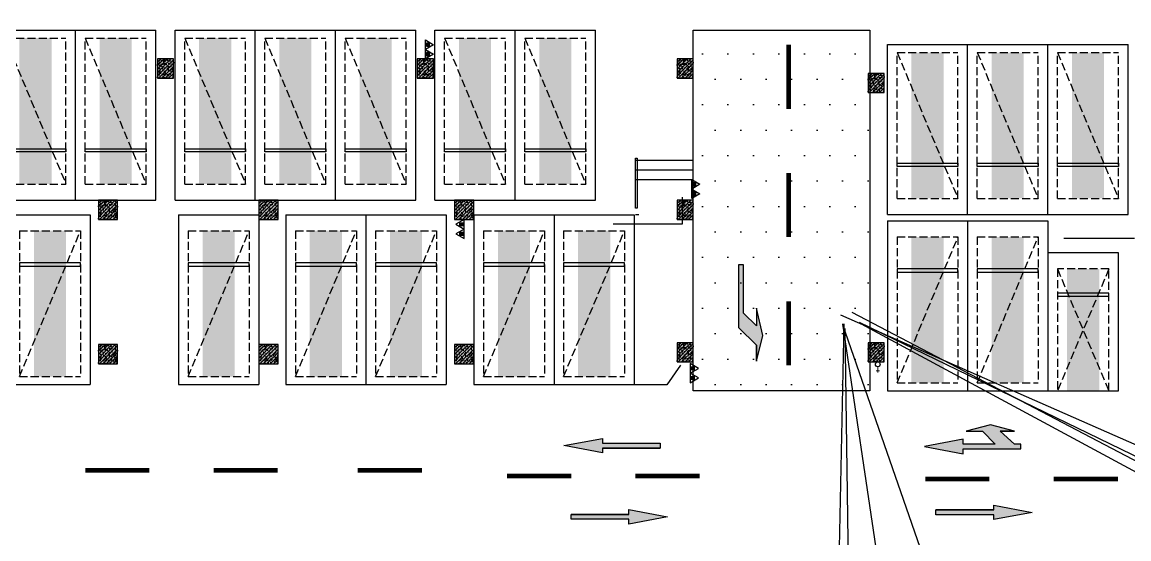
# Model space of a CAD drawing. Extents: x -1338203 to 1886333, y -783476 to 1038610.
# Drawn here: x 633641 to 668132, y 102635 to 118753 of the extents above; entities that cross this region are included whole.
import ezdxf

# ---------------------------------------------------------------- set-up
doc = ezdxf.new("R2010")
doc.units = 0
doc.header["$LTSCALE"] = 1000
doc.header["$MEASUREMENT"] = 0
for name, pattern in [('A-001-平面B2$0$__DASH', [0.35, 0.25, -0.1]), ('A-001-平面参照B1$0$DASH', [0.35, 0.25, -0.1]), ('DASH', [0.35, 0.25, -0.1])]:
    doc.linetypes.add(name, pattern=pattern)
for name, color, linetype in [('0P-EQUIP-CW', 7, 'Continuous'), ('0P-PIPE-RW', 122, 'Continuous'), ('A-001-平面参照B1$0$$AUDIT-BAD-LAYER', 7, 'Continuous'), ('A-001-平面参照B1$0$0A-ELEV-PATT', 8, 'Continuous'), ('A-001-平面参照B1$0$A-001-平面参照B1$0$0A-E-STRS-RAIL', 163, 'Continuous'), ('A-001-平面参照B1$0$AUDIT_D_220531184525-2', 40, 'Continuous'), ('A-001-车位参照B1$0$A-001-车位参照B1$0$0A-P-PKNG-CAR(A)', 43, 'Continuous'), ('A-001-车位参照B1$0$A-001-车位参照B1$0$0A-P-PKNG-CAR(B)', 21, 'Continuous'), ('p-a-mini', 150, 'Continuous'), ('p-a-regular', 5, 'Continuous'), ('S001地下一墙柱$0$S001地下一墙柱$0$0S-CC-LINE', 52, 'Continuous'), ('S001地下一墙柱$0$S001地下一墙柱$0$0S-CW-HATCH', 251, 'Continuous'), ('S001地下一墙柱$0$S001地下一墙柱$0$0S-CW-HATCH-UP', 251, 'Continuous'), ('中心线', 42, 'Continuous'), ('地面指向箭头', 7, 'Continuous'), ('负一层消火栓$0$0P-DIM-FH', 3, 'Continuous'), ('负一层消火栓$0$0P-EQUIP-FH', 7, 'Continuous')]:
    doc.layers.add(name, color=color, linetype=linetype)
doc.layers.add('A-14-平面B1$0$AAD-A-MODIFY_20230109', color=201, linetype='Continuous', plot=False)

# ---------------------------------------------------------------- blocks, each defined once
blk = doc.blocks.new('A-001-平面参照B1')
at = {"layer": 'A-001-平面参照B1$0$0A-ELEV-PATT'}
h = blk.add_hatch(dxfattribs=at)
h.set_pattern_fill('DOTS', color=256, scale=500)
h.set_pattern_definition([(0, (-766365.4, -306889.1), (396.875, 793.75), [0, -793.75])])
h.paths.add_polyline_path([(-106309, -199636), (-111809, -199636), (-111809, -188386), (-106309, -188386)])
at = {"linetype": 'A-001-平面参照B1$0$DASH'}
blk.add_line((-111809, -188386), (-106309, -188386), dxfattribs=at)
at = {"layer": 'A-001-平面参照B1$0$$AUDIT-BAD-LAYER', "ltscale": 0.002}
blk.add_line((-113510, -194143), (-113610, -194143), dxfattribs=at)
at = {"layer": 'A-001-平面参照B1$0$A-001-平面参照B1$0$0A-E-STRS-RAIL'}
blk.add_lwpolyline([(-113560, -192383), (-113560, -193943), (-113610, -193943), (-113610, -192383)], close=True, dxfattribs=at)
at = {"layer": 'A-001-平面参照B1$0$AUDIT_D_220531184525-2'}
for points in [[(-106309, -199636), (-111809, -199636), (-111809, -188386), (-106309, -188386), (-106309, -199636)], [(-113610, -192443), (-111809, -192443)], [(-113610, -192743), (-111809, -192743)], [(-113610, -193043), (-111809, -193043)]]:
    blk.add_lwpolyline(points, dxfattribs=at)
blk = doc.blocks.new('S001地下一墙柱')
at = {"layer": 'S001地下一墙柱$0$S001地下一墙柱$0$0S-CW-HATCH'}
h = blk.add_hatch(color=256, dxfattribs=at)
h.dxf.hatch_style = 1
h.paths.add_polyline_path([(-128009, -189286), (-128509, -189286), (-128509, -189886), (-128009, -189886)])
h = blk.add_hatch(color=256, dxfattribs=at)
h.dxf.hatch_style = 1
h.paths.add_polyline_path([(-119909, -189286), (-120409, -189286), (-120409, -189886), (-119909, -189886)])
h = blk.add_hatch(color=256, dxfattribs=at)
h.dxf.hatch_style = 1
h.paths.add_polyline_path([(-111809, -189286), (-112309, -189286), (-112309, -189886), (-111809, -189886)])
h = blk.add_hatch(color=256, dxfattribs=at)
h.dxf.hatch_style = 1
h.paths.add_polyline_path([(-105859, -189736), (-106359, -189736), (-106359, -190336), (-105859, -190336)])
h = blk.add_hatch(color=256, dxfattribs=at)
h.dxf.hatch_style = 1
h.paths.add_polyline_path([(-129749, -193693), (-130349, -193693), (-130349, -194293), (-129749, -194293)])
h = blk.add_hatch(color=256, dxfattribs=at)
h.dxf.hatch_style = 1
h.paths.add_polyline_path([(-124749, -193693), (-125349, -193693), (-125349, -194293), (-124749, -194293)])
h = blk.add_hatch(color=256, dxfattribs=at)
h.dxf.hatch_style = 1
h.paths.add_polyline_path([(-118649, -193693), (-119249, -193693), (-119249, -194293), (-118649, -194293)])
h = blk.add_hatch(color=256, dxfattribs=at)
h.dxf.hatch_style = 1
h.paths.add_polyline_path([(-111809, -193693), (-112309, -193693), (-112309, -194293), (-111809, -194293)])
h = blk.add_hatch(color=256, dxfattribs=at)
h.dxf.hatch_style = 1
h.paths.add_polyline_path([(-129749, -198193), (-130349, -198193), (-130349, -198793), (-129749, -198793)])
h = blk.add_hatch(color=256, dxfattribs=at)
h.dxf.hatch_style = 1
h.paths.add_polyline_path([(-124749, -198193), (-125349, -198193), (-125349, -198793), (-124749, -198793)])
h = blk.add_hatch(color=256, dxfattribs=at)
h.dxf.hatch_style = 1
h.paths.add_polyline_path([(-118649, -198193), (-119249, -198193), (-119249, -198793), (-118649, -198793)])
h = blk.add_hatch(color=256, dxfattribs=at)
h.dxf.hatch_style = 1
h.paths.add_polyline_path([(-111809, -198136), (-112309, -198136), (-112309, -198736), (-111809, -198736)])
h = blk.add_hatch(color=256, dxfattribs=at)
h.dxf.hatch_style = 1
h.paths.add_polyline_path([(-105859, -198136), (-106359, -198136), (-106359, -198736), (-105859, -198736)])
at = {"layer": 'S001地下一墙柱$0$S001地下一墙柱$0$0S-CW-HATCH-UP'}
h = blk.add_hatch(dxfattribs=at)
h.set_pattern_fill('钢筋混凝土', color=256, scale=30)
h.set_pattern_definition([(45, (-95698.035, -180334.16), (-53.03301, 53.03301), []), (50, (-95698.03, -180334.16), (215.1781, -18.8256), [22.5, -247.5]), (355, (-95698.03, -180334.16), (-41.6254, 225.6576), [18, -198]), (100.4514, (-95680.1, -180335.73), (173.5528, 206.8319), [19.122, -210.3426]), (46.1842, (-95698.03, -180274.16), (320.1723, -49.6557), [33.75, -371.25]), (96.6356, (-95671.35, -180278.3), (280.3988, 292.2354), [28.683, -315.514]), (351.1842, (-95698.03, -180274.16), (280.3986, 292.2356), [27, -297]), (21, (-95668.03, -180289.16), (179.0721, -120.7857), [22.5, -247.5]), (326, (-95668.03, -180289.16), (72.9946, 217.545), [18, -198]), (71.4514, (-95653.11, -180299.22), (252.0668, 96.7591), [19.122, -210.3426]), (37.5, (-95698.035, -180334.16), (3.64796, 99.86816), [0, -195.6, 0, -201, 0, -198.75]), (7.5, (-95698.03, -180334.16), (78.92086, 118.3235), [0, -114.6, 0, -191.1, 0, -75.75]), (327.5, (-95764.935, -180334.16), (160.14673, -6.76646), [0, -75, 0, -234, 0, -310.5]), (317.5, (-95794.93, -180334.16), (174.95585, 30.0315), [0, -97.5, 0, -155.4, 0, -220.5])])
h.paths.add_polyline_path([(-128009, -189286), (-128509, -189286), (-128509, -189886), (-128009, -189886)])
h = blk.add_hatch(dxfattribs=at)
h.set_pattern_fill('钢筋混凝土', color=256, scale=30)
h.set_pattern_definition([(45, (-87598.035, -180334.16), (-53.03301, 53.03301), []), (50, (-87598.03, -180334.16), (215.1781, -18.8256), [22.5, -247.5]), (355, (-87598.03, -180334.16), (-41.6254, 225.6576), [18, -198]), (100.4514, (-87580.1, -180335.73), (173.5528, 206.8319), [19.122, -210.3426]), (46.1842, (-87598.03, -180274.16), (320.1723, -49.6557), [33.75, -371.25]), (96.6356, (-87571.35, -180278.3), (280.3988, 292.2354), [28.683, -315.514]), (351.1842, (-87598.03, -180274.16), (280.3986, 292.2356), [27, -297]), (21, (-87568.03, -180289.16), (179.0721, -120.7857), [22.5, -247.5]), (326, (-87568.03, -180289.16), (72.9946, 217.545), [18, -198]), (71.4514, (-87553.11, -180299.22), (252.0668, 96.7591), [19.122, -210.3426]), (37.5, (-87598.035, -180334.16), (3.64796, 99.86816), [0, -195.6, 0, -201, 0, -198.75]), (7.5, (-87598.03, -180334.16), (78.92086, 118.3235), [0, -114.6, 0, -191.1, 0, -75.75]), (327.5, (-87664.935, -180334.16), (160.14673, -6.76646), [0, -75, 0, -234, 0, -310.5]), (317.5, (-87694.93, -180334.16), (174.95585, 30.0315), [0, -97.5, 0, -155.4, 0, -220.5])])
h.paths.add_polyline_path([(-119909, -189286), (-120409, -189286), (-120409, -189886), (-119909, -189886)])
h = blk.add_hatch(dxfattribs=at)
h.set_pattern_fill('钢筋混凝土', color=256, scale=30)
h.set_pattern_definition([(45, (-79498.035, -180334.16), (-53.03301, 53.03301), []), (50, (-79498.03, -180334.16), (215.1781, -18.8256), [22.5, -247.5]), (355, (-79498.03, -180334.16), (-41.6254, 225.6576), [18, -198]), (100.4514, (-79480.1, -180335.73), (173.5528, 206.8319), [19.122, -210.3426]), (46.1842, (-79498.03, -180274.16), (320.1723, -49.6557), [33.75, -371.25]), (96.6356, (-79471.35, -180278.3), (280.3988, 292.2354), [28.683, -315.514]), (351.1842, (-79498.03, -180274.16), (280.3986, 292.2356), [27, -297]), (21, (-79468.03, -180289.16), (179.0721, -120.7857), [22.5, -247.5]), (326, (-79468.03, -180289.16), (72.9946, 217.545), [18, -198]), (71.4514, (-79453.11, -180299.22), (252.0668, 96.7591), [19.122, -210.3426]), (37.5, (-79498.035, -180334.16), (3.64796, 99.86816), [0, -195.6, 0, -201, 0, -198.75]), (7.5, (-79498.03, -180334.16), (78.92086, 118.3235), [0, -114.6, 0, -191.1, 0, -75.75]), (327.5, (-79564.935, -180334.16), (160.14673, -6.76646), [0, -75, 0, -234, 0, -310.5]), (317.5, (-79594.93, -180334.16), (174.95585, 30.0315), [0, -97.5, 0, -155.4, 0, -220.5])])
h.paths.add_polyline_path([(-111809, -189286), (-112309, -189286), (-112309, -189886), (-111809, -189886)])
h = blk.add_hatch(dxfattribs=at)
h.set_pattern_fill('钢筋混凝土', color=256, scale=30)
h.set_pattern_definition([(45, (-73548.03, -180784.16), (-53.03301, 53.03301), []), (50, (-73548.03, -180784.16), (215.1781, -18.8256), [22.5, -247.5]), (355, (-73548.03, -180784.16), (-41.6254, 225.6576), [18, -198]), (100.4514, (-73530.1, -180785.73), (173.5528, 206.8319), [19.122, -210.3426]), (46.1842, (-73548.03, -180724.16), (320.1723, -49.6557), [33.75, -371.25]), (96.6356, (-73521.35, -180728.3), (280.3988, 292.2354), [28.683, -315.514]), (351.1842, (-73548.03, -180724.16), (280.3986, 292.2356), [27, -297]), (21, (-73518.03, -180739.16), (179.0721, -120.7857), [22.5, -247.5]), (326, (-73518.03, -180739.16), (72.9946, 217.545), [18, -198]), (71.4514, (-73503.1, -180749.23), (252.0668, 96.7591), [19.122, -210.3426]), (37.5, (-73548.03, -180784.16), (3.64796, 99.86816), [0, -195.6, 0, -201, 0, -198.75]), (7.5, (-73548.03, -180784.16), (78.92086, 118.3235), [0, -114.6, 0, -191.1, 0, -75.75]), (327.5, (-73614.93, -180784.16), (160.14673, -6.76646), [0, -75, 0, -234, 0, -310.5]), (317.5, (-73644.93, -180784.16), (174.95585, 30.0315), [0, -97.5, 0, -155.4, 0, -220.5])])
h.paths.add_polyline_path([(-105859, -189736), (-106359, -189736), (-106359, -190336), (-105859, -190336)])
h = blk.add_hatch(dxfattribs=at)
h.set_pattern_fill('钢筋混凝土', color=256, scale=30)
h.set_pattern_definition([(45, (-97538.034, -184741.76), (-53.03301, 53.03301), []), (50, (-97538.03, -184741.76), (215.1781, -18.8256), [22.5, -247.5]), (355, (-97538.03, -184741.76), (-41.6254, 225.6576), [18, -198]), (100.4514, (-97520.1, -184743.33), (173.5528, 206.8319), [19.122, -210.3426]), (46.1842, (-97538.03, -184681.76), (320.1723, -49.6557), [33.75, -371.25]), (96.6356, (-97511.35, -184685.9), (280.3988, 292.2354), [28.683, -315.514]), (351.1842, (-97538.03, -184681.76), (280.3986, 292.2356), [27, -297]), (21, (-97508.03, -184696.76), (179.0721, -120.7857), [22.5, -247.5]), (326, (-97508.03, -184696.76), (72.9946, 217.545), [18, -198]), (71.4514, (-97493.11, -184706.83), (252.0668, 96.7591), [19.122, -210.3426]), (37.5, (-97538.034, -184741.76), (3.64796, 99.86816), [0, -195.6, 0, -201, 0, -198.75]), (7.5, (-97538.03, -184741.76), (78.92086, 118.3235), [0, -114.6, 0, -191.1, 0, -75.75]), (327.5, (-97604.93, -184741.76), (160.14673, -6.76646), [0, -75, 0, -234, 0, -310.5]), (317.5, (-97634.93, -184741.76), (174.95585, 30.0315), [0, -97.5, 0, -155.4, 0, -220.5])])
h.paths.add_polyline_path([(-129749, -193693), (-130349, -193693), (-130349, -194293), (-129749, -194293)])
h = blk.add_hatch(dxfattribs=at)
h.set_pattern_fill('钢筋混凝土', color=256, scale=30)
h.set_pattern_definition([(45, (-92538.034, -184741.76), (-53.03301, 53.03301), []), (50, (-92538.03, -184741.76), (215.1781, -18.8256), [22.5, -247.5]), (355, (-92538.03, -184741.76), (-41.6254, 225.6576), [18, -198]), (100.4514, (-92520.1, -184743.33), (173.5528, 206.8319), [19.122, -210.3426]), (46.1842, (-92538.03, -184681.76), (320.1723, -49.6557), [33.75, -371.25]), (96.6356, (-92511.35, -184685.9), (280.3988, 292.2354), [28.683, -315.514]), (351.1842, (-92538.03, -184681.76), (280.3986, 292.2356), [27, -297]), (21, (-92508.03, -184696.76), (179.0721, -120.7857), [22.5, -247.5]), (326, (-92508.03, -184696.76), (72.9946, 217.545), [18, -198]), (71.4514, (-92493.11, -184706.83), (252.0668, 96.7591), [19.122, -210.3426]), (37.5, (-92538.034, -184741.76), (3.64796, 99.86816), [0, -195.6, 0, -201, 0, -198.75]), (7.5, (-92538.03, -184741.76), (78.92086, 118.3235), [0, -114.6, 0, -191.1, 0, -75.75]), (327.5, (-92604.93, -184741.76), (160.14673, -6.76646), [0, -75, 0, -234, 0, -310.5]), (317.5, (-92634.93, -184741.76), (174.95585, 30.0315), [0, -97.5, 0, -155.4, 0, -220.5])])
h.paths.add_polyline_path([(-124749, -193693), (-125349, -193693), (-125349, -194293), (-124749, -194293)])
h = blk.add_hatch(dxfattribs=at)
h.set_pattern_fill('钢筋混凝土', color=256, scale=30)
h.set_pattern_definition([(45, (-86438.034, -184741.76), (-53.03301, 53.03301), []), (50, (-86438.03, -184741.76), (215.1781, -18.8256), [22.5, -247.5]), (355, (-86438.03, -184741.76), (-41.6254, 225.6576), [18, -198]), (100.4514, (-86420.1, -184743.33), (173.5528, 206.8319), [19.122, -210.3426]), (46.1842, (-86438.03, -184681.76), (320.1723, -49.6557), [33.75, -371.25]), (96.6356, (-86411.35, -184685.9), (280.3988, 292.2354), [28.683, -315.514]), (351.1842, (-86438.03, -184681.76), (280.3986, 292.2356), [27, -297]), (21, (-86408.03, -184696.76), (179.0721, -120.7857), [22.5, -247.5]), (326, (-86408.03, -184696.76), (72.9946, 217.545), [18, -198]), (71.4514, (-86393.11, -184706.83), (252.0668, 96.7591), [19.122, -210.3426]), (37.5, (-86438.034, -184741.76), (3.64796, 99.86816), [0, -195.6, 0, -201, 0, -198.75]), (7.5, (-86438.03, -184741.76), (78.92086, 118.3235), [0, -114.6, 0, -191.1, 0, -75.75]), (327.5, (-86504.93, -184741.76), (160.14673, -6.76646), [0, -75, 0, -234, 0, -310.5]), (317.5, (-86534.93, -184741.76), (174.95585, 30.0315), [0, -97.5, 0, -155.4, 0, -220.5])])
h.paths.add_polyline_path([(-118649, -193693), (-119249, -193693), (-119249, -194293), (-118649, -194293)])
h = blk.add_hatch(dxfattribs=at)
h.set_pattern_fill('钢筋混凝土', color=256, scale=30)
h.set_pattern_definition([(45, (-79498.03, -184741.76), (-53.03301, 53.03301), []), (50, (-79498.03, -184741.76), (215.1781, -18.8256), [22.5, -247.5]), (355, (-79498.03, -184741.76), (-41.6254, 225.6576), [18, -198]), (100.4514, (-79480.1, -184743.33), (173.5528, 206.8319), [19.122, -210.3426]), (46.1842, (-79498.03, -184681.76), (320.1723, -49.6557), [33.75, -371.25]), (96.6356, (-79471.35, -184685.9), (280.3988, 292.2354), [28.683, -315.514]), (351.1842, (-79498.03, -184681.76), (280.3986, 292.2356), [27, -297]), (21, (-79468.03, -184696.76), (179.0721, -120.7857), [22.5, -247.5]), (326, (-79468.03, -184696.76), (72.9946, 217.545), [18, -198]), (71.4514, (-79453.1, -184706.83), (252.0668, 96.7591), [19.122, -210.3426]), (37.5, (-79498.03, -184741.76), (3.64796, 99.86816), [0, -195.6, 0, -201, 0, -198.75]), (7.5, (-79498.03, -184741.76), (78.92086, 118.3235), [0, -114.6, 0, -191.1, 0, -75.75]), (327.5, (-79564.93, -184741.76), (160.14673, -6.76646), [0, -75, 0, -234, 0, -310.5]), (317.5, (-79594.93, -184741.76), (174.95585, 30.0315), [0, -97.5, 0, -155.4, 0, -220.5])])
h.paths.add_polyline_path([(-111809, -193693), (-112309, -193693), (-112309, -194293), (-111809, -194293)])
h = blk.add_hatch(dxfattribs=at)
h.set_pattern_fill('钢筋混凝土', color=256, scale=30)
h.set_pattern_definition([(45, (-97538.034, -189241.76), (-53.03301, 53.03301), []), (50, (-97538.03, -189241.76), (215.1781, -18.8256), [22.5, -247.5]), (355, (-97538.03, -189241.76), (-41.6254, 225.6576), [18, -198]), (100.4514, (-97520.1, -189243.33), (173.5528, 206.8319), [19.122, -210.3426]), (46.1842, (-97538.03, -189181.76), (320.1723, -49.6557), [33.75, -371.25]), (96.6356, (-97511.35, -189185.9), (280.3988, 292.2354), [28.683, -315.514]), (351.1842, (-97538.03, -189181.76), (280.3986, 292.2356), [27, -297]), (21, (-97508.03, -189196.76), (179.0721, -120.7857), [22.5, -247.5]), (326, (-97508.03, -189196.76), (72.9946, 217.545), [18, -198]), (71.4514, (-97493.11, -189206.83), (252.0668, 96.7591), [19.122, -210.3426]), (37.5, (-97538.034, -189241.76), (3.64796, 99.86816), [0, -195.6, 0, -201, 0, -198.75]), (7.5, (-97538.03, -189241.76), (78.92086, 118.3235), [0, -114.6, 0, -191.1, 0, -75.75]), (327.5, (-97604.93, -189241.76), (160.14673, -6.76646), [0, -75, 0, -234, 0, -310.5]), (317.5, (-97634.93, -189241.76), (174.95585, 30.0315), [0, -97.5, 0, -155.4, 0, -220.5])])
h.paths.add_polyline_path([(-129749, -198193), (-130349, -198193), (-130349, -198793), (-129749, -198793)])
h = blk.add_hatch(dxfattribs=at)
h.set_pattern_fill('钢筋混凝土', color=256, scale=30)
h.set_pattern_definition([(45, (-92538.034, -189241.76), (-53.03301, 53.03301), []), (50, (-92538.03, -189241.76), (215.1781, -18.8256), [22.5, -247.5]), (355, (-92538.03, -189241.76), (-41.6254, 225.6576), [18, -198]), (100.4514, (-92520.1, -189243.33), (173.5528, 206.8319), [19.122, -210.3426]), (46.1842, (-92538.03, -189181.76), (320.1723, -49.6557), [33.75, -371.25]), (96.6356, (-92511.35, -189185.9), (280.3988, 292.2354), [28.683, -315.514]), (351.1842, (-92538.03, -189181.76), (280.3986, 292.2356), [27, -297]), (21, (-92508.03, -189196.76), (179.0721, -120.7857), [22.5, -247.5]), (326, (-92508.03, -189196.76), (72.9946, 217.545), [18, -198]), (71.4514, (-92493.11, -189206.83), (252.0668, 96.7591), [19.122, -210.3426]), (37.5, (-92538.034, -189241.76), (3.64796, 99.86816), [0, -195.6, 0, -201, 0, -198.75]), (7.5, (-92538.03, -189241.76), (78.92086, 118.3235), [0, -114.6, 0, -191.1, 0, -75.75]), (327.5, (-92604.93, -189241.76), (160.14673, -6.76646), [0, -75, 0, -234, 0, -310.5]), (317.5, (-92634.93, -189241.76), (174.95585, 30.0315), [0, -97.5, 0, -155.4, 0, -220.5])])
h.paths.add_polyline_path([(-124749, -198193), (-125349, -198193), (-125349, -198793), (-124749, -198793)])
h = blk.add_hatch(dxfattribs=at)
h.set_pattern_fill('钢筋混凝土', color=256, scale=30)
h.set_pattern_definition([(45, (-86438.034, -189241.76), (-53.03301, 53.03301), []), (50, (-86438.03, -189241.76), (215.1781, -18.8256), [22.5, -247.5]), (355, (-86438.03, -189241.76), (-41.6254, 225.6576), [18, -198]), (100.4514, (-86420.1, -189243.33), (173.5528, 206.8319), [19.122, -210.3426]), (46.1842, (-86438.03, -189181.76), (320.1723, -49.6557), [33.75, -371.25]), (96.6356, (-86411.35, -189185.9), (280.3988, 292.2354), [28.683, -315.514]), (351.1842, (-86438.03, -189181.76), (280.3986, 292.2356), [27, -297]), (21, (-86408.03, -189196.76), (179.0721, -120.7857), [22.5, -247.5]), (326, (-86408.03, -189196.76), (72.9946, 217.545), [18, -198]), (71.4514, (-86393.11, -189206.83), (252.0668, 96.7591), [19.122, -210.3426]), (37.5, (-86438.034, -189241.76), (3.64796, 99.86816), [0, -195.6, 0, -201, 0, -198.75]), (7.5, (-86438.03, -189241.76), (78.92086, 118.3235), [0, -114.6, 0, -191.1, 0, -75.75]), (327.5, (-86504.93, -189241.76), (160.14673, -6.76646), [0, -75, 0, -234, 0, -310.5]), (317.5, (-86534.93, -189241.76), (174.95585, 30.0315), [0, -97.5, 0, -155.4, 0, -220.5])])
h.paths.add_polyline_path([(-118649, -198193), (-119249, -198193), (-119249, -198793), (-118649, -198793)])
h = blk.add_hatch(dxfattribs=at)
h.set_pattern_fill('钢筋混凝土', color=256, scale=30)
h.set_pattern_definition([(45, (-79498.03, -189184.16), (-53.03301, 53.03301), []), (50, (-79498.03, -189184.16), (215.1781, -18.8256), [22.5, -247.5]), (355, (-79498.03, -189184.16), (-41.6254, 225.6576), [18, -198]), (100.4514, (-79480.1, -189185.73), (173.5528, 206.8319), [19.122, -210.3426]), (46.1842, (-79498.03, -189124.16), (320.1723, -49.6557), [33.75, -371.25]), (96.6356, (-79471.35, -189128.3), (280.3988, 292.2354), [28.683, -315.514]), (351.1842, (-79498.03, -189124.16), (280.3986, 292.2356), [27, -297]), (21, (-79468.03, -189139.16), (179.0721, -120.7857), [22.5, -247.5]), (326, (-79468.03, -189139.16), (72.9946, 217.545), [18, -198]), (71.4514, (-79453.1, -189149.23), (252.0668, 96.7591), [19.122, -210.3426]), (37.5, (-79498.03, -189184.16), (3.64796, 99.86816), [0, -195.6, 0, -201, 0, -198.75]), (7.5, (-79498.03, -189184.16), (78.92086, 118.3235), [0, -114.6, 0, -191.1, 0, -75.75]), (327.5, (-79564.93, -189184.16), (160.14673, -6.76646), [0, -75, 0, -234, 0, -310.5]), (317.5, (-79594.93, -189184.16), (174.95585, 30.0315), [0, -97.5, 0, -155.4, 0, -220.5])])
h.paths.add_polyline_path([(-111809, -198136), (-112309, -198136), (-112309, -198736), (-111809, -198736)])
h = blk.add_hatch(dxfattribs=at)
h.set_pattern_fill('钢筋混凝土', color=256, scale=30)
h.set_pattern_definition([(45, (-73548.03, -189184.16), (-53.03301, 53.03301), []), (50, (-73548.03, -189184.16), (215.1781, -18.8256), [22.5, -247.5]), (355, (-73548.03, -189184.16), (-41.6254, 225.6576), [18, -198]), (100.4514, (-73530.1, -189185.73), (173.5528, 206.8319), [19.122, -210.3426]), (46.1842, (-73548.03, -189124.16), (320.1723, -49.6557), [33.75, -371.25]), (96.6356, (-73521.35, -189128.3), (280.3988, 292.2354), [28.683, -315.514]), (351.1842, (-73548.03, -189124.16), (280.3986, 292.2356), [27, -297]), (21, (-73518.03, -189139.16), (179.0721, -120.7857), [22.5, -247.5]), (326, (-73518.03, -189139.16), (72.9946, 217.545), [18, -198]), (71.4514, (-73503.1, -189149.23), (252.0668, 96.7591), [19.122, -210.3426]), (37.5, (-73548.03, -189184.16), (3.64796, 99.86816), [0, -195.6, 0, -201, 0, -198.75]), (7.5, (-73548.03, -189184.16), (78.92086, 118.3235), [0, -114.6, 0, -191.1, 0, -75.75]), (327.5, (-73614.93, -189184.16), (160.14673, -6.76646), [0, -75, 0, -234, 0, -310.5]), (317.5, (-73644.93, -189184.16), (174.95585, 30.0315), [0, -97.5, 0, -155.4, 0, -220.5])])
h.paths.add_polyline_path([(-105859, -198136), (-106359, -198136), (-106359, -198736), (-105859, -198736)])
at = {"layer": 'S001地下一墙柱$0$S001地下一墙柱$0$0S-CC-LINE'}
for points in [[(-128009, -189286), (-128509, -189286), (-128509, -189886), (-128009, -189886)], [(-119909, -189286), (-120409, -189286), (-120409, -189886), (-119909, -189886)], [(-111809, -189286), (-112309, -189286), (-112309, -189886), (-111809, -189886)], [(-105859, -189736), (-106359, -189736), (-106359, -190336), (-105859, -190336)], [(-129749, -193693), (-130349, -193693), (-130349, -194293), (-129749, -194293)], [(-124749, -193693), (-125349, -193693), (-125349, -194293), (-124749, -194293)], [(-118649, -193693), (-119249, -193693), (-119249, -194293), (-118649, -194293)], [(-111809, -193693), (-112309, -193693), (-112309, -194293), (-111809, -194293)], [(-129749, -198193), (-130349, -198193), (-130349, -198793), (-129749, -198793)], [(-124749, -198193), (-125349, -198193), (-125349, -198793), (-124749, -198793)], [(-118649, -198193), (-119249, -198193), (-119249, -198793), (-118649, -198793)], [(-111809, -198136), (-112309, -198136), (-112309, -198736), (-111809, -198736)], [(-105859, -198136), (-106359, -198136), (-106359, -198736), (-105859, -198736)]]:
    blk.add_lwpolyline(points, close=True, dxfattribs=at)
blk = doc.blocks.new('负一层消火栓$0$$TwtSys$00000546')
h = blk.add_hatch()
h.set_pattern_fill('ANSI31', color=256, scale=200, style=0)
h.set_pattern_definition([(45, (-38543.802, -6670.83), (-17.67767, 17.67767), [])])
h.paths.add_polyline_path([(-65, 174), (65, 174), (65, 44), (-65, 44)])
for points in [[(0, 344), (-198, 0), (198, 0)], [(-65, 174), (65, 174), (65, 44), (-65, 44)]]:
    blk.add_lwpolyline(points, close=True)
blk = doc.blocks.new('负一层消火栓')
at = {"layer": '负一层消火栓$0$0P-DIM-FH'}
for p, q in [((-112158, -193594), (-112158, -194443)), ((-112158, -194443), (-114301, -194443)), ((-98059, -194885), (-100261, -194885)), ((-112209, -198836, 1600), (-112628, -199451, 1600)), ((-112628, -199451, 1600), (-114842, -199451, 1600))]:
    blk.add_line(p, q, dxfattribs=at)
at = {"layer": '负一层消火栓$0$0P-EQUIP-FH'}
for p, xscale, yscale, zscale, rotation in [((-120159, -188840), -0.75, 0.75, 0.75, 270), ((-120159, -189137), -0.75, 0.75, 0.75, 270), ((-111858, -193195, 800), -0.75, 0.75, 0.75, 270), ((-111858, -193493, 800), -0.75, 0.75, 0.75, 270), ((-118949, -194442), 0.7500000000000011, 0.7500000000000011, 0.7500000000000011, 90), ((-118949, -194740), 0.7500000000000011, 0.7500000000000011, 0.7500000000000011, 90), ((-111909, -198937, 800), 0.75, 0.75, 0.75, 270), ((-111909, -199235, 800), 0.75, 0.75, 0.75, 270)]:
    blk.add_blockref('负一层消火栓$0$$TwtSys$00000546', p, dxfattribs=dict(at, xscale=xscale, yscale=yscale, zscale=zscale, rotation=rotation))
blk = doc.blocks.new('$TwtSys$00000320')
at = {"const_width": 20}
for points in [[(0, 0), (0, -121)], [(-37, -83), (37, -83)]]:
    blk.add_lwpolyline(points, dxfattribs=at)
blk = doc.blocks.new('A$Cee0fc4ce')
at = {"layer": '0P-PIPE-RW', "linetype": 'Continuous'}
blk.add_circle((-106059, -198811), 75, dxfattribs=at)
at = {"layer": '0P-EQUIP-CW', "xscale": 1.5, "yscale": -1.5, "zscale": 1.5, "rotation": 180}
blk.add_blockref('$TwtSys$00000320', (-106059, -198886), dxfattribs=at)
blk = doc.blocks.new('直行右转或左转')
at = {"layer": '地面指向箭头'}
blk.add_hatch(color=251, dxfattribs=at).paths.add_polyline_path([(3219528, 2452519), (3218327, 2452294), (3218327, 2452444), (3217325, 2452444), (3217726, 2452044), (3218227, 2452044), (3217476, 2451843), (3216725, 2452044), (3217175, 2452044), (3216725, 2452444), (3216524, 2452444), (3216524, 2452594), (3218327, 2452594), (3218327, 2452745)])
at = {"layer": '地面指向箭头', "color": 251}
blk.add_lwpolyline([(3216725, 2452044), (3217175, 2452044), (3216725, 2452044), (3217476, 2451843), (3218227, 2452044), (3217726, 2452044), (3217325, 2452444), (3218327, 2452444), (3218327, 2452294), (3219528, 2452519), (3218327, 2452745), (3218327, 2452594), (3216524, 2452594), (3216524, 2452444), (3216725, 2452444), (3217175, 2452044)], dxfattribs=at)
blk = doc.blocks.new('左转或右转')
at = {"layer": '地面指向箭头'}
blk.add_hatch(color=251, dxfattribs=at).paths.add_polyline_path([(3221046, 2451667), (3221247, 2450864), (3221247, 2451366), (3221799, 2451918), (3221799, 2453874), (3221648, 2453874), (3221648, 2452369), (3221247, 2451968), (3221247, 2452519)])
at = {"layer": '地面指向箭头', "color": 251}
blk.add_lwpolyline([(3221247, 2450864), (3221046, 2451667), (3221247, 2452519), (3221247, 2451968), (3221648, 2452369), (3221648, 2453874), (3221799, 2453874), (3221799, 2451918), (3221247, 2451366), (3221247, 2450864), (3221247, 2451366)], dxfattribs=at)
blk = doc.blocks.new('直行')
at = {"layer": '地面指向箭头'}
blk.add_hatch(color=251, dxfattribs=at).paths.add_polyline_path([(-29241, 4059962), (-29466, 4058762), (-29316, 4058762), (-29316, 4056961), (-29166, 4056961), (-29166, 4058762), (-29016, 4058762)])
at = {"layer": '地面指向箭头', "color": 251}
blk.add_lwpolyline([(-29316, 4058762), (-29316, 4056961), (-29316, 4058762), (-29316, 4058762), (-29466, 4058762), (-29241, 4059962), (-29016, 4058762), (-29166, 4058762), (-29166, 4056961), (-29316, 4056961), (-29316, 4056961)], dxfattribs=at)
blk = doc.blocks.new('A$C9cb663f1')
at = {"layer": '中心线', "color": 251, "const_width": 150}
for points in [[(244885, -243713), (244885, -245713)], [(244885, -247713), (244885, -249713)], [(244885, -251713), (244885, -253713)], [(222961, -256991), (224961, -256991)], [(226961, -256991), (228961, -256991)], [(231454, -256991), (233454, -256991)], [(236106, -257162), (238106, -257162)], [(240106, -257162), (242106, -257162)], [(249142, -257258), (251142, -257258)], [(253142, -257258), (255142, -257258)]]:
    blk.add_lwpolyline(points, dxfattribs=at)
at = {"layer": '地面指向箭头', "color": 251, "linetype": 'Continuous', "xscale": -1}
blk.add_blockref('左转或右转', (3465123, -2704451), dxfattribs=at)
at = {"layer": '地面指向箭头', "color": 251, "linetype": 'Continuous', "rotation": 180}
blk.add_blockref('直行右转或左转', (3468647, 2196275), dxfattribs=at)
at = {"layer": '地面指向箭头', "color": 251}
for p, rotation in [((4297840, -226976), 90), ((-3818856, -287679), 270), ((-3807487, -287540), 270)]:
    blk.add_blockref('直行', p, dxfattribs=dict(at, rotation=rotation))
blk = doc.blocks.new('A-001-车位参照B1$0$A-001-车位参照B1$0$A-001-车位参照B1$0$A$C55E63F02')
for p, q in [((0, -5300), (0, 0)), ((0, 0), (2500, 0)), ((2500, -5300), (2500, 0)), ((0, -5300), (2500, -5300))]:
    blk.add_line(p, q)
at = {"linetype": 'A-001-平面B2$0$__DASH'}
for p, q in [((300, -250), (2200, -250)), ((300, -4800), (300, -250)), ((2200, -4800), (2200, -250)), ((300, -4800), (2200, -4800))]:
    blk.add_line(p, q, dxfattribs=at)
blk.add_lwpolyline([(300, -250), (2200, -4800)], dxfattribs=at)
blk.add_lwpolyline([(2200, -3800), (300, -3800), (300, -3700), (2200, -3700)], close=True)
at = {"layer": 'p-a-regular', "ltscale": 0.002, "const_width": 1000}
blk.add_lwpolyline([(1250, -250), (1250, -4800)], dxfattribs=at)
blk = doc.blocks.new('A-001-车位参照B1$0$A-001-车位参照B1$0$A-001-车位参照B1$0$ddd')
for p, q in [((0, 2500), (5300, 2500)), ((0, 2500), (0, 0)), ((5300, 2500), (5300, 0)), ((0, 0), (5300, 0))]:
    blk.add_line(p, q)
at = {"linetype": 'A-001-平面B2$0$__DASH'}
for p, q in [((500, 2200), (500, 300)), ((500, 2200), (5050, 2200)), ((5050, 2200), (5050, 300)), ((500, 300), (5050, 300))]:
    blk.add_line(p, q, dxfattribs=at)
blk.add_lwpolyline([(5050, 2200), (500, 300)], dxfattribs=at)
blk.add_lwpolyline([(1500, 300), (1500, 2200), (1600, 2200), (1600, 300)], close=True)
at = {"layer": 'p-a-regular', "ltscale": 0.002, "const_width": 1000}
blk.add_lwpolyline([(500, 1250), (5050, 1250)], dxfattribs=at)
blk = doc.blocks.new('A-001-车位参照B1$0$A-001-车位参照B1$0$A-001-车位参照B1$0$A$C43AE5A3B')
at = {"color": 241}
blk.add_lwpolyline([(2500, 0), (2500, 4300), (300, 4300), (300, 0)], close=True, dxfattribs=at)
at = {"color": 241, "linetype": 'DASH'}
for points in [[(2200, 0), (2200, 3800), (600, 3800), (600, 0), (2200, 0)], [(600, 3800), (2200, 0)], [(2200, 3800), (600, 0)]]:
    blk.add_lwpolyline(points, dxfattribs=at)
at = {"color": 241}
blk.add_lwpolyline([(2200, 3050), (600, 3050), (600, 2950), (2200, 2950), (2200, 3050)], dxfattribs=at)
at = {"layer": 'p-a-mini', "ltscale": 0.002, "const_width": 1000}
blk.add_lwpolyline([(1400, 0), (1400, 3800)], dxfattribs=at)
blk = doc.blocks.new('A-14-平面B1')
at = {"layer": 'A-14-平面B1$0$AAD-A-MODIFY_20230109', "color": 6}
for p, q in [((35903, 4680), (-4965, 22681)), ((30260, 4472), (-4607, 22763)), ((33383, 4118), (-4379, 22450)), ((-5304, 761), (-4853, 22407)), ((1177, 4880), (-4903, 22371)), ((-2334, 5176), (-4899, 22408)), ((-4580, 4967), (-4823, 22262)), ((36327, 450), (-4322, 22401))]:
    blk.add_line(p, q, dxfattribs=at)

msp = doc.modelspace()

# ---------------------------------------------------------------- block references
at = {"ltscale": 0.002}
for name, p in [('S001地下一墙柱', (766365.4, 306889.1)), ('负一层消火栓', (766365.4, 306889.1)), ('A$C9cb663f1', (412646.2, 361761.3)), ('A-14-平面B1', (664116.6, 86935.6))]:
    msp.add_blockref(name, p, dxfattribs=at)
for name, p in [('A-001-平面参照B1', (766365.4, 306889.1)), ('A$Cee0fc4ce', (766365.5, 306889.1))]:
    msp.add_blockref(name, p)
at = {"layer": 'A-001-车位参照B1$0$A-001-车位参照B1$0$0A-P-PKNG-CAR(A)', "ltscale": 0.002}
for p in [(632806.5, 118503.3), (635306.5, 118503.3), (638406.5, 118503.3), (640906.5, 118503.3), (643406.5, 118503.3), (646506.5, 118503.3), (649006.5, 118503.3), (660606.7, 118053.2), (663106.7, 118053.2), (665606.7, 118053.2)]:
    msp.add_blockref('A-001-车位参照B1$0$A-001-车位参照B1$0$A-001-车位参照B1$0$A$C55E63F02', p, dxfattribs=at)
at = {"layer": 'A-001-车位参照B1$0$A-001-车位参照B1$0$0A-P-PKNG-CAR(A)', "ltscale": 0.002, "xscale": -1, "rotation": 180}
for p in [(633256.5, 107445.7), (638516.8, 107445.8), (641856.2, 107445.9), (644356.2, 107445.9), (647716.7, 107445.7), (650216.7, 107445.7)]:
    msp.add_blockref('A-001-车位参照B1$0$A-001-车位参照B1$0$A-001-车位参照B1$0$A$C55E63F02', p, dxfattribs=at)
at = {"layer": 'A-001-车位参照B1$0$A-001-车位参照B1$0$0A-P-PKNG-CAR(A)', "linetype": 'Continuous', "xscale": -1, "rotation": 89.99727645939184}
for p in [(663106.7, 112553.2), (665606.7, 112553.2)]:
    msp.add_blockref('A-001-车位参照B1$0$A-001-车位参照B1$0$A-001-车位参照B1$0$ddd', p, dxfattribs=at)
at = {"layer": 'A-001-车位参照B1$0$A-001-车位参照B1$0$0A-P-PKNG-CAR(B)'}
msp.add_blockref('A-001-车位参照B1$0$A-001-车位参照B1$0$A-001-车位参照B1$0$A$C43AE5A3B', (665306.5, 107253.5), dxfattribs=at)

doc.saveas('drawing.dxf')
